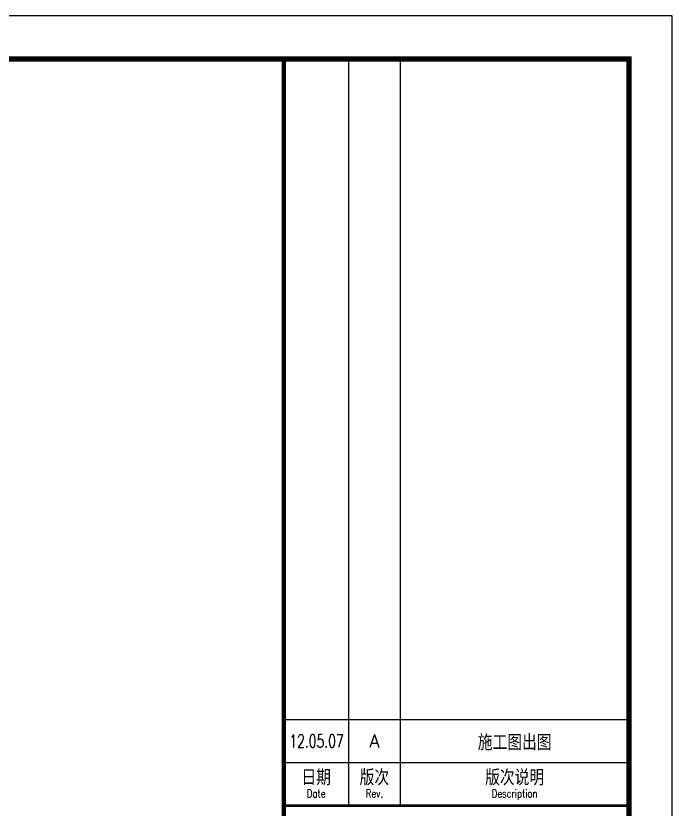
# Model space of a CAD drawing. Extents: x 307762 to 522490, y -326758 to -245675.
# Drawn here: x 360879 to 368484, y -303136 to -293947 of the extents above; entities that cross this region are included whole.
import ezdxf
from ezdxf.enums import TextEntityAlignment as Align

# ---------------------------------------------------------------- set-up
doc = ezdxf.new("R2010")
doc.units = 0
doc.header["$LTSCALE"] = 1000
doc.header["$MEASUREMENT"] = 0
doc.layers.get('0').update_dxf_attribs({"linetype": 'CONTINUOUS'})
doc.layers.add('PUB_HATCH', color=250, linetype='CONTINUOUS')
doc.layers.add('图框', color=85, linetype='CONTINUOUS')
doc.styles.add('TKZ1_tjhts.shx', font='tjromant.shx', dxfattribs={"bigfont": 'tjhts.shx'})
doc.styles.add('TKZ2_tjkts.shx', font='tjromant.shx', dxfattribs={"bigfont": 'tjkts.shx'})

# ---------------------------------------------------------------- blocks, each defined once
blk = doc.blocks.new('TJAD_TK_A1')
for p, q in [((1266.38, 940.45), (1266.38, 767.45)), ((1278.38, 940.45), (1278.38, 767.45)), ((1251.38, 777.45), (1263.38, 777.45)), ((1251.38, 777.45), (1331.38, 777.45)), ((1251.38, 767.45), (1331.38, 767.45))]:
    blk.add_line(p, q)
for points, const_width in [([(1251.38, 940.45), (1251.38, 366.45)], 1), ([(1251.38, 767.45), (1331.38, 767.45)], 0.6)]:
    blk.add_lwpolyline(points, dxfattribs=dict(const_width=const_width))
at = {"layer": '图框'}
for p, q in [((1341.38, 950.45), (500.38, 950.45)), ((1341.38, 356.45), (1341.38, 950.45)), ((1251.38, 787.45), (1331.38, 787.45))]:
    blk.add_line(p, q, dxfattribs=at)
at = {"layer": '图框', "const_width": 1.2}
blk.add_lwpolyline([(1331.38, 940.45), (525.38, 940.45), (525.38, 366.45), (1331.38, 366.45)], close=True, dxfattribs=at)
at = {"style": 'TKZ2_tjkts.shx'}
for s, p in [('日期', (1258.88, 774)), ('版次', (1272.38, 774)), ('版次说明', (1304.88, 774))]:
    blk.add_text(s, height=3.6, dxfattribs=at).set_placement(p, align=Align.MIDDLE_CENTER)
at = {"style": 'TKZ2_tjkts.shx', "width": 0.8}
for s, p in [('Date', (1258.88, 770.3)), ('Rev.', (1272.38, 770.3)), ('Description', (1304.88, 770.3))]:
    blk.add_text(s, height=1.8, dxfattribs=at).set_placement(p, align=Align.MIDDLE_CENTER)

msp = doc.modelspace()

# ---------------------------------------------------------------- linework, layer by layer
at = {"layer": 'PUB_HATCH', "color": 1}
msp.add_lwpolyline([(363983.9, -294447.2), (327683.9, -294447.2), (327683.9, -323147.2), (363983.9, -323147.2)], close=True, dxfattribs=at)

# ---------------------------------------------------------------- block references
at = {"layer": '图框', "xscale": 50, "yscale": 50, "zscale": 50}
msp.add_blockref('TJAD_TK_A1', (301415, -341469.6), dxfattribs=at)

# ---------------------------------------------------------------- texts
at = {"layer": '图框', "style": 'TKZ1_tjhts.shx', "width": 0.7}
msp.add_text('12.05.07', height=150, dxfattribs=at).set_placement((364362.9, -302347.2), align=Align.MIDDLE_CENTER)
at = {"layer": '图框', "style": 'TKZ1_tjhts.shx'}
for s, height, p in [('A', 150, (365033.9, -302347.2)), ('施工图出图', 180, (366658.9, -302364.2))]:
    msp.add_text(s, height=height, dxfattribs=at).set_placement(p, align=Align.MIDDLE_CENTER)

doc.saveas('drawing.dxf')
